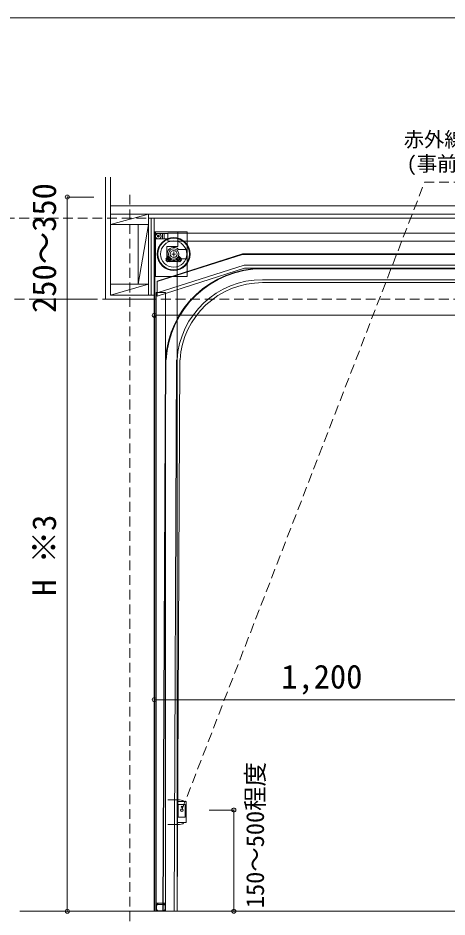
# Model space of a CAD drawing. Units: millimetres, scale not verified. Extents: x -6147 to 6028, y -4253 to 4222.
# Drawn here: x -2618 to -1035, y 903 to 4222 of the extents above; entities that cross this region are included whole.
import ezdxf
from ezdxf.enums import TextEntityAlignment as Align

# ---------------------------------------------------------------- set-up
doc = ezdxf.new("R2010")
doc.units = ezdxf.units.MM
doc.header["$LTSCALE"] = 30
doc.header["$PDMODE"] = 32
doc.header["$PDSIZE"] = 15
doc.linetypes.add('DASHED1', pattern=[1.8, 1.2, -0.6])
for name, color, linetype, lineweight in [('0-0', 7, 'Continuous', 18), ('0-2__2-4_', 7, 'Continuous', 18), ('0-4__7-0_ジャムアングル', 7, 'Continuous', 18), ('0-A__2-1_断面', 7, 'Continuous', 18), ('0-D__2-3_配線', 7, 'DASHED1', 18)]:
    doc.layers.add(name, color=color, linetype=linetype, lineweight=lineweight)
doc.styles.add('ＭＳ ゴシック', font='')
doc.styles.get('ＭＳ ゴシック').set_extended_font_data('MS Gothic')

msp = doc.modelspace()

# ---------------------------------------------------------------- linework, layer by layer
at = {"layer": '0-0', "color": 6}
msp.add_line((-6146.69, 4222.36), (6023.73, 4222.36), dxfattribs=at)
at = {"layer": '0-0', "color": 4, "linetype": 'DASHED1'}
for p, q in [((-2204.82, 3569.23), (-2204.82, -34.67)), ((-2144.82, 3483.32), (-3500.87, 3483.32)), ((2805.79, 3184.23), (-5075.39, 3184.23)), ((2805.79, 3184.23), (-5031.39, 3184.23))]:
    msp.add_line(p, q, dxfattribs=at)
at = {"layer": '0-0'}
for p, q in [((-2114.82, 3398.29), (-2114.82, 3433.29)), ((-2114.82, 3426.29), (-2114.82, 3406.29)), ((-2114.82, 3426.29), (-2099.82, 3426.29)), ((-2064.82, 3426.29), (-2099.82, 3426.29)), ((-2084.82, 3426.29), (-2084.82, 3406.29)), ((-2077.82, 3426.29), (-2077.82, 3406.29)), ((-2064.82, 3428.29), (-2064.82, 3398.29)), ((-2114.82, 3406.29), (-2099.82, 3406.29)), ((-2113.22, 3398.29), (-2114.82, 3398.29)), ((-2101.47, 3416.29), (-2098.19, 3416.29)), ((-2098.18, 3416.29), (-2101.46, 3416.29)), ((-2099.82, 3418.63), (-2099.82, 3414)), ((-2099.82, 3418.63), (-2099.82, 3414)), ((-2064.82, 3406.29), (-2099.82, 3406.29)), ((-2064.82, 3398.29), (1252.18, 3398.29))]:
    msp.add_line(p, q, dxfattribs=at)
for points in [[(-2113.22, 3398.29), (-2113.22, 3433.29), (-2114.82, 3433.29)], [(-2064.82, 3428.29), (1284.46, 3428.29), (1284.46, 3398.26)]]:
    msp.add_lwpolyline(points, dxfattribs=at)
msp.add_circle((-2099.82, 3416.29), 3.65, dxfattribs=at)
msp.add_circle((-2099.82, 3416.29), 3.65, dxfattribs=at)
msp.add_arc((-2099.82, 3416.29), 10, 90, 270, dxfattribs=at)
at = {"layer": '0-0', "linetype": 'DASHED1'}
msp.add_arc((-2099.82, 3416.29), 10, 270, 90, dxfattribs=at)
at = {"layer": '0-2__2-4_', "color": 4}
for p, q in [((-2435.72, 3561.23), (-2435.72, 924.23)), ((-2435.72, 3561.23), (-2337.89, 3561.23)), ((-2545.77, 3184.23), (-2342.06, 3184.23)), ((-2114.83, 3124.89), (633.49, 3124.89)), ((-2114.82, 1705.13), (-2114.82, 1934.87)), ((-2114.82, 1705.13), (-914.82, 1705.13)), ((-1821.23, 1297.68), (-1912.57, 1297.68)), ((-1821.23, 1297.68), (-1821.23, 924.23)), ((-2435.72, 924.23), (-2337.89, 924.23)), ((-1821.23, 924.23), (-1912.57, 924.23))]:
    msp.add_line(p, q, dxfattribs=at)
at = {"layer": '0-2__2-4_'}
for p, q in [((-2144.82, 3498.32), (-2276.82, 3498.32)), ((-2276.82, 3460.32), (-2135.82, 3498.32)), ((-2135.82, 3498.32), (-2135.82, 3199.23)), ((-2135.82, 3460.32), (-2276.82, 3460.32)), ((-2173.82, 3460.32), (-2173.82, 3239.23)), ((-2135.82, 3460.32), (-2173.82, 3239.23)), ((2011.55, 3483.32), (-2135.82, 3483.32)), ((-2126.82, 3483.32), (-2126.82, 3199.23)), ((-2114.83, 3433.29), (-2114.83, 3433.3)), ((-2114.75, 3433.29), (-1993.23, 3433.29)), ((-2110.03, 3267.29), (-2110.03, 3433.29)), ((-2028.23, 3433.29), (-2028.23, 3378.29)), ((-1993.23, 3267.29), (-1993.23, 3433.29)), ((-2114.83, 3418.29), (-2114.75, 3418.29)), ((-2114.83, 3403.29), (-2114.75, 3403.29)), ((-2068.23, 3378.29), (-2068.23, 3323.29)), ((-2068.23, 3378.29), (-2028.23, 3378.29)), ((-2043.23, 3341.15), (-2043.23, 3360.5)), ((-2024.98, 3367.29), (-1993.23, 3367.29)), ((-1789.51, 3351.11), (-2104.51, 3251.11)), ((-1789.26, 3349.51), (-2104.51, 3249.43)), ((-2066.93, 3333.41), (-2071.84, 3328.5)), ((-2071.84, 3328.5), (-2065.48, 3322.13)), ((-2062.37, 3342.91), (-2071.64, 3333.65)), ((-2071.16, 3329.18), (-2064.79, 3322.82)), ((-2068.23, 3323.29), (-2028.23, 3323.29)), ((-2066.93, 3333.41), (-2060.56, 3327.05)), ((-2061.63, 3337.99), (-2066.57, 3333.06)), ((-2060.56, 3327.05), (-2065.48, 3322.13)), ((-2062.37, 3342.91), (-2060.95, 3344.33)), ((-2055.98, 3332.34), (-2060.92, 3327.4)), ((-2051.06, 3331.6), (-2060.68, 3321.98)), ((-2049.81, 3350.79), (-2037.01, 3350.79)), ((-2035.37, 3331.6), (-2025.76, 3321.98)), ((-2030.46, 3332.34), (-2025.52, 3327.4)), ((-2029.83, 3323.29), (-2029.83, 924.23)), ((-2025.94, 3333.29), (-1993.23, 3333.29)), ((-2019.51, 3333.41), (-2025.87, 3327.05)), ((-2025.87, 3327.05), (-2020.96, 3322.13)), ((-2024.06, 3342.91), (-2025.48, 3344.33)), ((-2024.8, 3337.99), (-2019.86, 3333.06)), ((-2024.06, 3342.91), (-2014.8, 3333.65)), ((-2015.28, 3329.18), (-2021.64, 3322.82)), ((-2014.6, 3328.5), (-2020.96, 3322.13)), ((-2019.51, 3333.41), (-2014.6, 3328.5)), ((-1789.26, 3349.51), (622.49, 3349.51)), ((-1783.06, 3309.51), (-2104.51, 3207.46)), ((-1781.3, 3298.11), (-2104.51, 3195.5)), ((-1783.06, 3309.51), (622.49, 3309.51)), ((-1781.3, 3298.11), (622.49, 3298.11)), ((-1715.71, 3298.11), (633.49, 3298.11)), ((-1715.71, 3296.11), (633.49, 3296.11)), ((-2114.75, 3267.29), (-1993.23, 3267.29)), ((-1715.71, 3256.11), (633.49, 3256.11)), ((-2276.82, 3239.23), (-2135.82, 3239.23)), ((-2276.82, 3199.23), (-2135.82, 3239.23)), ((-2276.82, 3239.23), (-2135.82, 3239.23)), ((-2276.82, 3199.23), (-2135.82, 3239.23)), ((-2104.51, 3251.11), (-2104.51, 3195.5)), ((-1715.71, 3245.11), (633.49, 3245.11)), ((-2276.82, 3199.23), (-2114.82, 3199.23)), ((-2276.82, 3199.23), (-2114.82, 3199.23)), ((-2108.23, 3208.29), (-2073.23, 3208.29)), ((-2108.23, 924.23), (-2108.23, 3208.29)), ((-2108.23, 3208.29), (-2073.23, 3208.29)), ((-2108.23, 924.23), (-2108.23, 3208.29)), ((-2073.23, 924.23), (-2073.23, 3208.29)), ((-2073.23, 924.23), (-2073.23, 3208.29)), ((-2294.82, 3184.23), (-2114.82, 3184.23)), ((-2294.82, 3184.23), (-2114.82, 3184.23)), ((-2083.56, 924.23), (-2073.83, 2960.3)), ((-2081.96, 924.23), (-2072.23, 2960.3)), ((-2041.96, 924.23), (-2032.23, 2960.11)), ((-2030.56, 924.23), (-2020.83, 2960.11)), ((-2108.23, 954.23), (-2073.23, 954.23)), ((-2103.03, 949.23), (-2108.23, 949.23)), ((-2108.23, 949.23), (-2103.03, 949.23)), ((-2108.23, 948.23), (-2108.23, 934.23)), ((-2107.23, 949.23), (-2103.03, 949.23)), ((-2106.23, 946.23), (-2106.23, 934.23)), ((-2105.23, 947.23), (-2102.48, 947.23)), ((-2103.03, 950.29), (-2103.03, 949.23)), ((-2101.48, 948.23), (-2101.48, 950.21)), ((-2079.98, 949.23), (-2101.48, 949.23)), ((-2079.98, 948.23), (-2079.98, 950.21)), ((-2076.23, 947.23), (-2078.98, 947.23)), ((-2078.43, 950.29), (-2078.43, 949.23)), ((-2074.23, 949.23), (-2078.43, 949.23)), ((-2073.23, 949.23), (-2078.43, 949.23)), ((-2075.23, 946.23), (-2075.23, 934.23)), ((-2073.23, 948.23), (-2073.23, 934.23)), ((-2098.23, 926.23), (-2083.23, 926.23)), ((-2098.23, 924.23), (-2083.23, 924.23))]:
    msp.add_line(p, q, dxfattribs=at)
for points in [[(-2062.37, 3342.91), (-2051.06, 3331.6), (-2049.64, 3333.02)], [(-2024.06, 3342.91), (-2035.37, 3331.6), (-2036.79, 3333.02)], [(-1789.51, 3351.11), (622.49, 3351.11), (622.49, 3298.11)]]:
    msp.add_lwpolyline(points, dxfattribs=at)
for centre, radius in [((-2043.22, 3350.75), 60.81), ((-2043.22, 3350.75), 58.63), ((-2043.22, 3350.75), 48.63), ((-2043.21, 3350.75), 12.7)]:
    msp.add_circle(centre, radius, dxfattribs=at)
for centre, radius, start, end in [((-2043.23, 3350.79), 24.6, 42.12356, 314.65252), ((-2043.21, 3350.75), 18.7, 340.32256, 199.65405), ((-2061.66, 3332.32), 5.68, 0.18758, 89.78152), ((-2043.21, 3350.75), 18.7, 250.31104, 289.66557), ((-2024.78, 3332.32), 5.68, 90.21848, 179.81242), ((-1715.71, 2940.31), 357.8, 90, 176.82774), ((-1715.71, 2940.31), 355.8, 90, 176.80989), ((-1715.71, 2940.31), 315.8, 90, 176.40532), ((-1715.71, 2940.31), 304.8, 90, 176.27541), ((-2107.23, 948.23), 1, 90, 180), ((-2098.23, 934.23), 10, 180, 270), ((-2105.23, 946.23), 1, 90, 180), ((-2098.23, 934.23), 8, 180, 270), ((-2102.3, 951.51), 1.6, 300.46554, 239.03624), ((-2102.48, 948.23), 1, 270, 0), ((-2083.23, 934.23), 10, 270, 0), ((-2083.23, 934.23), 8, 270, 0), ((-2079.16, 951.51), 1.6, 300.96376, 239.53446), ((-2078.98, 948.23), 1, 180, 270), ((-2076.23, 946.23), 1, 0, 90), ((-2074.23, 948.23), 1, 0, 90)]:
    msp.add_arc(centre, radius, start, end, dxfattribs=at)
at = {"layer": '0-2__2-4_', "color": 4}
for p in [(-2435.72, 3561.23), (-2114.83, 3124.89), (-2114.82, 1705.13), (-1821.23, 1297.68), (-2435.72, 924.23), (-1821.23, 924.23)]:
    msp.add_point(p, dxfattribs=at)
at = {"layer": '0-4__7-0_ジャムアングル'}
for p, q in [((-2114.82, 924.23), (-2114.83, 3433.3)), ((-2113.22, 924.23), (-2113.22, 3433.29)), ((-2021.25, 1334.94), (-2029.25, 1334.94)), ((-2029.25, 1329.69), (-1997.25, 1329.69)), ((-2009.25, 1332.44), (-2021.25, 1334.94)), ((-2007.18, 1329.69), (-2009.25, 1332.44)), ((-1997.25, 1329.69), (-1997.25, 1251.68)), ((-2026.25, 1317.68), (-2026.25, 1271.68)), ((-2026.25, 1271.68), (-2000.25, 1271.68)), ((-2029.25, 1251.68), (-1997.25, 1251.68)), ((-2021.25, 1244.94), (-2029.25, 1244.94)), ((-2009.25, 1247.44), (-2021.25, 1244.94)), ((-2006.06, 1251.68), (-2009.25, 1247.44))]:
    msp.add_line(p, q, dxfattribs=at)
at = {"layer": '0-4__7-0_ジャムアングル', "linetype": 'DASHED1'}
for p, q in [((-2029.25, 1334.94), (-2079.25, 1334.94)), ((-2029.25, 1244.94), (-2079.25, 1244.94))]:
    msp.add_line(p, q, dxfattribs=at)
at = {"layer": '0-4__7-0_ジャムアングル'}
msp.add_lwpolyline([(-2026.25, 1317.68), (-2000.25, 1317.68), (-2000.25, 1271.68)], dxfattribs=at)
for centre, radius in [((-2013.25, 1297.68), 5), ((-2013.25, 1309.68), 2)]:
    msp.add_circle(centre, radius, dxfattribs=at)
at = {"layer": '0-A__2-1_断面', "color": 4}
msp.add_line((-2294.82, 3634.23), (-2294.82, 3184.23), dxfattribs=at)
at = {"layer": '0-A__2-1_断面'}
for p, q in [((-2276.82, 3634.23), (-2276.82, 3199.23)), ((-2276.82, 3528.32), (1844.23, 3528.32)), ((-2144.82, 3498.32), (1844.23, 3498.32)), ((-2114.82, 3483.32), (-2114.83, 3184.23)), ((-2610.67, 924.23), (2245.23, 924.23))]:
    msp.add_line(p, q, dxfattribs=at)
at = {"layer": '0-D__2-3_配線'}
for p, q in [((-2013.25, 1297.68), (-1117.49, 3616.24)), ((-1117.49, 3616.24), (1108.67, 3616.24))]:
    msp.add_line(p, q, dxfattribs=at)

# ---------------------------------------------------------------- texts
at = {"layer": '0-2__2-4_', "color": 4, "style": 'ＭＳ ゴシック'}
for s, p in [('赤外線ｾﾝｻｰ用0.75mm程度の2芯単線（ﾖﾘ線不可）※2', (-1194.49, 3729.83)), ('(事前支給可能)\u3000通線(または配管)※3', (-1183.64, 3640.25))]:
    msp.add_text(s, height=54.99, dxfattribs=at).set_placement(p, align=Align.BOTTOM_LEFT)
at = {"layer": '0-2__2-4_', "color": 3, "style": 'ＭＳ ゴシック'}
for s, height, p in [('250～350', 87.98, (-2450.87, 3133.41)), ('150～500程度', 65.98, (-1690.1, 935.56))]:
    msp.add_text(s, height=height, rotation=90, dxfattribs=at).set_placement(p, align=Align.BOTTOM_LEFT)
at = {"layer": '0-2__2-4_', "style": 'ＭＳ ゴシック'}
msp.add_text('H ※3', height=87.98, rotation=90, dxfattribs=at).set_placement((-2450.87, 2088.92), align=Align.BOTTOM_LEFT)
at = {"layer": '0-2__2-4_', "color": 3, "style": 'ＭＳ ゴシック'}
msp.add_text('1,200', height=87.98, dxfattribs=at).set_placement((-1646.07, 1720.13), align=Align.BOTTOM_LEFT)

doc.saveas('drawing.dxf')
